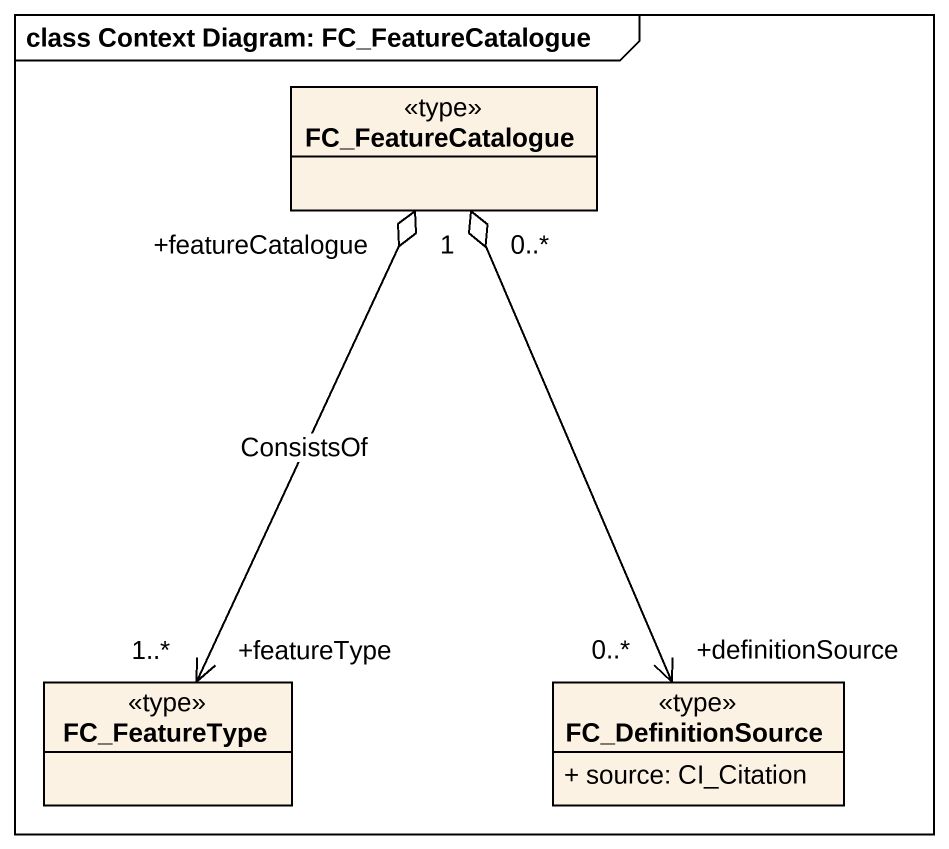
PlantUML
@startuml
mainframe class Context Diagram: FC_FeatureCatalogue
hide circle
hide empty members
skinparam classAttributeIconSize 0
class FC_FeatureCatalogue <<type>>
class FC_FeatureType <<type>>
class FC_DefinitionSource <<type>> {
  + source: CI_Citation
}
FC_FeatureCatalogue "0..*" o--> "+definitionSource\n0..*" FC_DefinitionSource
FC_FeatureType "+featureType\n1..*" <-up-o "+featureCatalogue\n1" FC_FeatureCatalogue : ConsistsOf
@enduml
